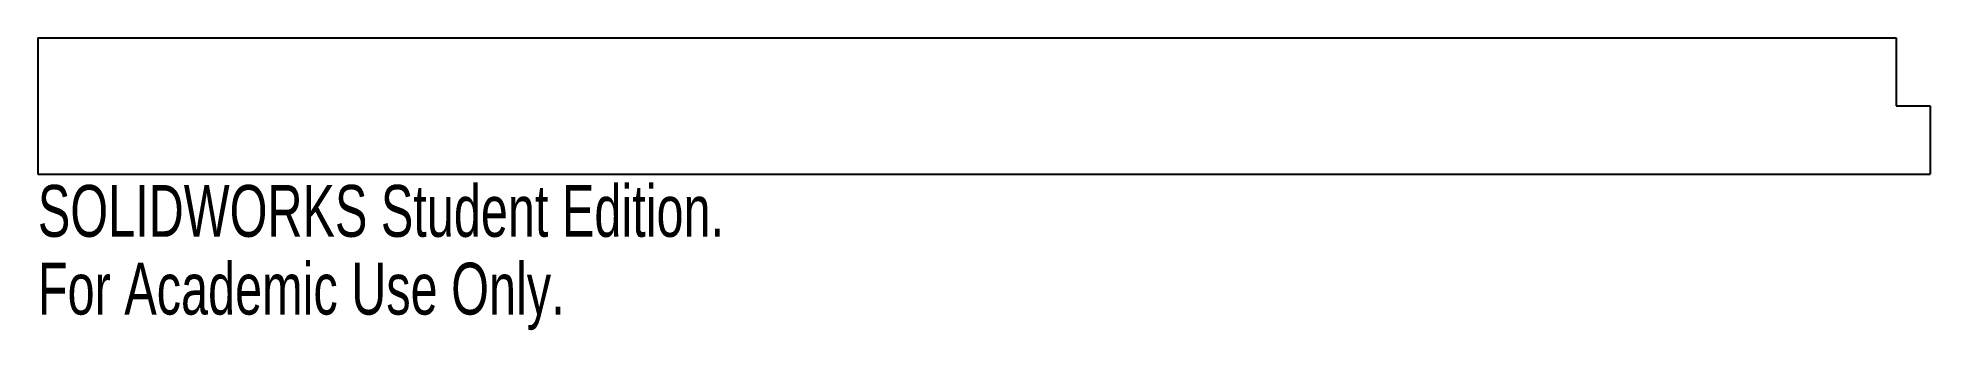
# Model space of a CAD drawing. Header units: millimetres. Extents: x -88 to 88, y -21 to 6.
import ezdxf

# ---------------------------------------------------------------- set-up
doc = ezdxf.new("R2010")
doc.units = ezdxf.units.MM
doc.styles.add('SLDTEXTSTYLE0', font='TXT', dxfattribs={"width": 0.7})

msp = doc.modelspace()

# ---------------------------------------------------------------- linework, layer by layer
at = {"color": 7, "linetype": 'Continuous'}
for p, q in [((-88.07, 6.35), (84.9, 6.35)), ((-88.07, 6.35), (-88.07, -6.35)), ((84.9, 6.35), (84.9, 0)), ((84.9, 0), (88.07, 0)), ((88.07, 0), (88.07, -6.35)), ((-88.07, -6.35), (88.07, -6.35))]:
    msp.add_line(p, q, dxfattribs=at)

# ---------------------------------------------------------------- texts
at = {"color": 7, "linetype": 'Continuous', "char_height": 4.8336, "attachment_point": 1, "style": 'SLDTEXTSTYLE0'}
for s, insert in [('SOLIDWORKS Student Edition.', (-88.07, -7.37)), ('For Academic Use Only.', (-88.07, -14.62))]:
    msp.add_mtext(s, dxfattribs=dict(at, insert=insert))

doc.saveas('drawing.dxf')
